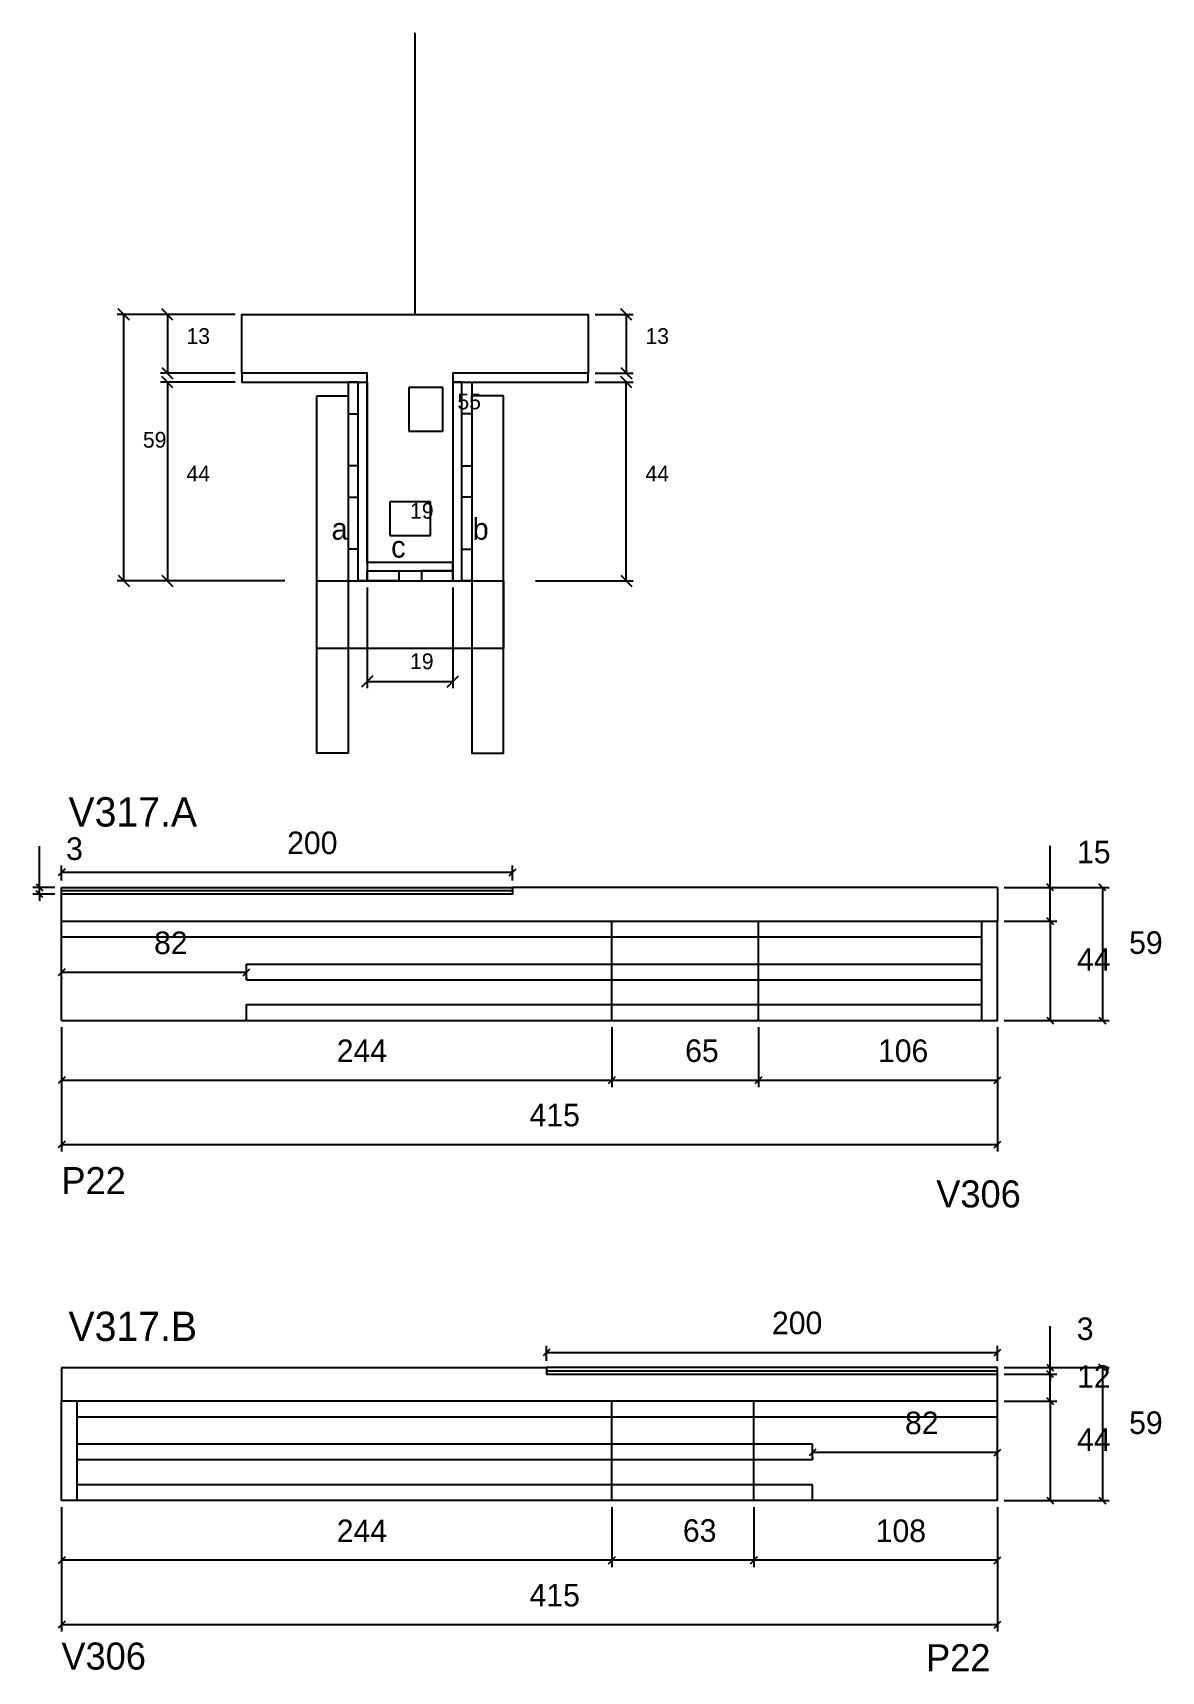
# Model space of a CAD drawing. Header units: metres. Extents: x 3564 to 4065, y 3002 to 3729.
import ezdxf

# ---------------------------------------------------------------- set-up
doc = ezdxf.new("R2010")
doc.units = ezdxf.units.M

msp = doc.modelspace()

# ---------------------------------------------------------------- linework, layer by layer
at = {"layer": 'CONCRETO', "color": 251}
msp.add_lwpolyline([(3657.2, 3577.52), (3657.2, 3603.52), (3810.8, 3603.52), (3810.8, 3577.52), (3750.8, 3577.52), (3750.8, 3493.52), (3712.8, 3493.52), (3712.8, 3577.52), (3657.2, 3577.52)], dxfattribs=at)
at = {"layer": 'COTA', "color": 4}
for p, q in [((3654.2, 3603.52), (3601.83, 3603.52)), ((3604.83, 3485.52), (3604.83, 3603.52)), ((3654.2, 3603.52), (3621.15, 3603.52)), ((3624.15, 3603.52), (3624.15, 3577.52)), ((3813.8, 3603.52), (3830.68, 3603.52)), ((3827.68, 3603.52), (3827.68, 3577.52)), ((3654.2, 3577.52), (3621.15, 3577.52)), ((3813.8, 3577.52), (3830.68, 3577.52)), ((3654.2, 3573.52), (3621.15, 3573.52)), ((3624.15, 3573.52), (3624.15, 3485.52)), ((3813.8, 3573.52), (3830.68, 3573.52)), ((3827.68, 3485.52), (3827.68, 3573.52)), ((3676.2, 3485.52), (3601.83, 3485.52)), ((3676.2, 3485.52), (3621.15, 3485.52)), ((3712.8, 3482.52), (3712.8, 3437.79)), ((3750.8, 3482.52), (3750.8, 3437.79)), ((3787.4, 3485.52), (3830.68, 3485.52)), ((3712.8, 3440.79), (3750.8, 3440.79)), ((3567.48, 3349.52), (3567.48, 3367.85)), ((4015.66, 3349.52), (4015.66, 3367.89)), ((3577.28, 3352.52), (3577.28, 3359.17)), ((3777.28, 3352.52), (3777.28, 3359.17)), ((3777.28, 3356.17), (3577.28, 3356.17)), ((3574.28, 3349.52), (3564.48, 3349.52)), ((3574.28, 3346.52), (3564.48, 3346.52)), ((3567.48, 3346.52), (3567.48, 3349.52)), ((3567.48, 3346.52), (3567.48, 3343.52)), ((3995.28, 3349.52), (4041.79, 3349.52)), ((3995.28, 3349.52), (4018.66, 3349.52)), ((4015.66, 3334.52), (4015.66, 3349.52)), ((4038.79, 3349.52), (4038.79, 3290.52)), ((3995.28, 3334.52), (4018.66, 3334.52)), ((3995.28, 3334.52), (4018.66, 3334.52)), ((4015.66, 3334.52), (4015.66, 3290.52)), ((3577.28, 3311.84), (3659.28, 3311.84)), ((3577.28, 3309.52), (3577.28, 3308.84)), ((3659.28, 3309.52), (3659.28, 3308.84)), ((3577.28, 3287.52), (3577.28, 3232.44)), ((3577.28, 3287.52), (3577.28, 3260.98)), ((3821.28, 3287.52), (3821.28, 3260.98)), ((3821.28, 3287.52), (3821.28, 3260.98)), ((3886.28, 3287.52), (3886.28, 3260.98)), ((3886.28, 3287.52), (3886.28, 3260.98)), ((3992.28, 3287.52), (3992.28, 3232.44)), ((3992.28, 3287.52), (3992.28, 3260.98)), ((3995.28, 3290.52), (4041.79, 3290.52)), ((3995.28, 3290.52), (4018.66, 3290.52)), ((3577.28, 3263.98), (3821.28, 3263.98)), ((3821.28, 3263.98), (3886.28, 3263.98)), ((3886.28, 3263.98), (3992.28, 3263.98)), ((3577.28, 3235.44), (3992.28, 3235.44)), ((4015.66, 3136.61), (4015.66, 3154.94)), ((3792.28, 3139.61), (3792.28, 3146.26)), ((3792.28, 3143.26), (3992.28, 3143.26)), ((3992.28, 3139.61), (3992.28, 3146.26)), ((3995.28, 3136.61), (4041.79, 3136.61)), ((3995.28, 3136.61), (4018.66, 3136.61)), ((3995.28, 3133.61), (4018.66, 3133.61)), ((3995.28, 3133.61), (4018.66, 3133.61)), ((4015.66, 3133.61), (4015.66, 3136.61)), ((4015.66, 3121.61), (4015.66, 3133.61)), ((4015.66, 3133.61), (4015.66, 3130.61)), ((4038.79, 3136.61), (4038.79, 3077.61)), ((3995.28, 3121.61), (4018.66, 3121.61)), ((3995.28, 3121.61), (4018.66, 3121.61)), ((4015.66, 3121.61), (4015.66, 3077.61)), ((3992.28, 3098.93), (3910.28, 3098.93)), ((3910.28, 3096.61), (3910.28, 3095.93)), ((3992.28, 3096.61), (3992.28, 3095.93)), ((3577.28, 3074.61), (3577.28, 3019.53)), ((3577.28, 3074.61), (3577.28, 3048.07)), ((3821.28, 3074.61), (3821.28, 3048.07)), ((3821.28, 3074.61), (3821.28, 3048.07)), ((3884.28, 3074.61), (3884.28, 3048.07)), ((3884.28, 3074.61), (3884.28, 3048.07)), ((3992.28, 3074.61), (3992.28, 3019.53)), ((3992.28, 3074.61), (3992.28, 3048.07)), ((3995.28, 3077.61), (4041.79, 3077.61)), ((3995.28, 3077.61), (4018.66, 3077.61)), ((3821.28, 3051.07), (3577.28, 3051.07)), ((3884.28, 3051.07), (3821.28, 3051.07)), ((3992.28, 3051.07), (3884.28, 3051.07)), ((3992.28, 3022.53), (3577.28, 3022.53))]:
    msp.add_line(p, q, dxfattribs=at)
at = {"layer": 'COTA'}
for p, q in [((3578.78, 3357.67), (3575.78, 3354.67)), ((3775.78, 3354.67), (3778.78, 3357.67)), ((3565.98, 3351.02), (3568.98, 3348.02)), ((4017.16, 3348.02), (4014.16, 3351.02)), ((4040.29, 3348.02), (4037.29, 3351.02)), ((3568.98, 3345.02), (3565.98, 3348.02)), ((4017.16, 3333.02), (4014.16, 3336.02)), ((4014.16, 3336.02), (4017.16, 3333.02)), ((3578.78, 3313.34), (3575.78, 3310.34)), ((3657.78, 3310.34), (3660.78, 3313.34)), ((4014.16, 3292.02), (4017.16, 3289.02)), ((4037.29, 3292.02), (4040.29, 3289.02)), ((3578.78, 3265.48), (3575.78, 3262.48)), ((3822.78, 3265.48), (3819.78, 3262.48)), ((3819.78, 3262.48), (3822.78, 3265.48)), ((3884.78, 3262.48), (3887.78, 3265.48)), ((3887.78, 3265.48), (3884.78, 3262.48)), ((3990.78, 3262.48), (3993.78, 3265.48)), ((3578.78, 3236.94), (3575.78, 3233.94)), ((3990.78, 3233.94), (3993.78, 3236.94)), ((3793.78, 3144.76), (3790.78, 3141.76)), ((3990.78, 3141.76), (3993.78, 3144.76)), ((4014.16, 3138.11), (4017.16, 3135.11)), ((4017.16, 3132.11), (4014.16, 3135.11)), ((4017.16, 3132.11), (4014.16, 3135.11)), ((4040.29, 3135.11), (4037.29, 3138.11)), ((4017.16, 3120.11), (4014.16, 3123.11)), ((4014.16, 3123.11), (4017.16, 3120.11)), ((3911.78, 3100.43), (3908.78, 3097.43)), ((3990.78, 3097.43), (3993.78, 3100.43)), ((4014.16, 3079.11), (4017.16, 3076.11)), ((4037.29, 3079.11), (4040.29, 3076.11)), ((3578.78, 3052.57), (3575.78, 3049.57)), ((3822.78, 3052.57), (3819.78, 3049.57)), ((3819.78, 3049.57), (3822.78, 3052.57)), ((3882.78, 3049.57), (3885.78, 3052.57)), ((3885.78, 3052.57), (3882.78, 3049.57)), ((3990.78, 3049.57), (3993.78, 3052.57)), ((3578.78, 3024.03), (3575.78, 3021.03)), ((3990.78, 3021.03), (3993.78, 3024.03))]:
    msp.add_line(p, q, dxfattribs=at)
at = {"layer": 'COTA', "color": 241}
for p, q in [((3577.28, 3334.52), (3577.28, 3346.52)), ((3992.28, 3349.52), (3777.28, 3349.52)), ((3992.28, 3349.52), (3992.28, 3334.52)), ((3577.28, 3136.61), (3792.28, 3136.61)), ((3577.28, 3136.61), (3577.28, 3121.61)), ((3992.28, 3121.61), (3992.28, 3133.61))]:
    msp.add_line(p, q, dxfattribs=at)
at = {"layer": 'COTA'}
for points in [[(3607.33, 3601.02), (3602.33, 3606.02)], [(3626.65, 3601.02), (3621.65, 3606.02)], [(3830.18, 3601.02), (3825.18, 3606.02)], [(3621.65, 3580.02), (3626.65, 3575.02)], [(3626.65, 3571.02), (3621.65, 3576.02)], [(3825.18, 3580.02), (3830.18, 3575.02)], [(3830.18, 3571.02), (3825.18, 3576.02)], [(3602.33, 3488.02), (3607.33, 3483.02)], [(3621.65, 3488.02), (3626.65, 3483.02)], [(3825.18, 3488.02), (3830.18, 3483.02)], [(3715.3, 3443.29), (3710.3, 3438.29)], [(3748.3, 3438.29), (3753.3, 3443.29)]]:
    msp.add_lwpolyline(points, dxfattribs=at)
at = {"layer": 'Cota Seção (2x)', "color": 180}
for p, q in [((3731.3, 3571.19), (3731.3, 3551.85)), ((3746.3, 3571.19), (3731.3, 3571.19)), ((3746.3, 3551.85), (3746.3, 3571.19)), ((3731.3, 3551.85), (3746.3, 3551.85)), ((3722.8, 3520.52), (3722.8, 3505.52)), ((3740.8, 3520.52), (3722.8, 3520.52)), ((3740.8, 3505.52), (3740.8, 3520.52)), ((3722.8, 3505.52), (3740.8, 3505.52))]:
    msp.add_line(p, q, dxfattribs=at)
at = {"layer": 'Madeira', "color": 126}
for points in [[(3704.4, 3559.52), (3708.8, 3559.52), (3708.8, 3573.52), (3704.4, 3573.52), (3704.4, 3559.52)], [(3759.2, 3559.52), (3754.8, 3559.52), (3754.8, 3573.52), (3759.2, 3573.52), (3759.2, 3559.52)], [(3704.4, 3522.52), (3708.8, 3522.52), (3708.8, 3536.52), (3704.4, 3536.52), (3704.4, 3522.52)], [(3759.2, 3522.52), (3754.8, 3522.52), (3754.8, 3536.52), (3759.2, 3536.52), (3759.2, 3522.52)], [(3704.4, 3485.52), (3708.8, 3485.52), (3708.8, 3499.52), (3704.4, 3499.52), (3704.4, 3485.52)], [(3759.2, 3485.52), (3754.8, 3485.52), (3754.8, 3499.52), (3759.2, 3499.52), (3759.2, 3485.52)], [(3712.8, 3485.52), (3712.8, 3489.92), (3726.8, 3489.92), (3726.8, 3485.52), (3712.8, 3485.52)], [(3750.8, 3485.52), (3750.8, 3489.92), (3736.8, 3489.92), (3736.8, 3485.52), (3750.8, 3485.52)]]:
    msp.add_lwpolyline(points, dxfattribs=at)
at = {"layer": 'Painéis', "color": 200}
for p, q in [((3577.28, 3290.52), (3577.28, 3334.52)), ((3577.28, 3334.52), (3992.28, 3334.52)), ((3821.28, 3290.52), (3821.28, 3334.52)), ((3886.28, 3290.52), (3886.28, 3334.52)), ((3992.28, 3290.52), (3992.28, 3334.52)), ((3577.28, 3290.52), (3992.28, 3290.52)), ((3577.28, 3077.61), (3577.28, 3121.61)), ((3992.28, 3121.61), (3577.28, 3121.61)), ((3821.28, 3077.61), (3821.28, 3121.61)), ((3884.28, 3077.61), (3884.28, 3121.61)), ((3992.28, 3077.61), (3992.28, 3121.61)), ((3992.28, 3077.61), (3577.28, 3077.61))]:
    msp.add_line(p, q, dxfattribs=at)
for points in [[(3712.8, 3573.52), (3712.8, 3577.52), (3657.2, 3577.52), (3657.2, 3573.52), (3712.8, 3573.52)], [(3810.8, 3573.52), (3810.8, 3577.52), (3750.8, 3577.52), (3750.8, 3573.52), (3810.8, 3573.52)], [(3708.8, 3573.52), (3712.8, 3573.52), (3712.8, 3485.52), (3708.8, 3485.52), (3708.8, 3573.52)], [(3754.8, 3573.52), (3750.8, 3573.52), (3750.8, 3485.52), (3754.8, 3485.52), (3754.8, 3573.52)], [(3750.8, 3489.92), (3750.8, 3493.52), (3712.8, 3493.52), (3712.8, 3489.92), (3750.8, 3489.92)], [(3577.28, 3349.52), (3777.28, 3349.52), (3777.28, 3346.52), (3577.28, 3346.52), (3577.28, 3349.52)], [(3992.28, 3136.61), (3792.28, 3136.61), (3792.28, 3133.61), (3992.28, 3133.61), (3992.28, 3136.61)]]:
    msp.add_lwpolyline(points, dxfattribs=at)
at = {"layer": 'SARR_2.2x7', "color": 40}
for p, q in [((3985.33, 3290.52), (3985.33, 3334.52)), ((3577.28, 3327.52), (3821.28, 3327.52)), ((3821.28, 3327.52), (3886.28, 3327.52)), ((3886.28, 3327.52), (3985.33, 3327.52)), ((3659.28, 3308.52), (3659.28, 3315.52)), ((3659.28, 3315.52), (3821.28, 3315.52)), ((3821.28, 3315.52), (3886.28, 3315.52)), ((3886.28, 3315.52), (3985.33, 3315.52)), ((3659.28, 3308.52), (3821.28, 3308.52)), ((3821.28, 3308.52), (3886.28, 3308.52)), ((3886.28, 3308.52), (3985.33, 3308.52)), ((3659.28, 3290.52), (3659.28, 3297.52)), ((3659.28, 3297.52), (3821.28, 3297.52)), ((3821.28, 3297.52), (3886.28, 3297.52)), ((3886.28, 3297.52), (3985.33, 3297.52)), ((3584.23, 3077.61), (3584.23, 3121.61)), ((3821.28, 3114.61), (3584.23, 3114.61)), ((3884.28, 3114.61), (3821.28, 3114.61)), ((3992.28, 3114.61), (3884.28, 3114.61)), ((3821.28, 3102.61), (3584.23, 3102.61)), ((3821.28, 3095.61), (3584.23, 3095.61)), ((3884.28, 3102.61), (3821.28, 3102.61)), ((3884.28, 3095.61), (3821.28, 3095.61)), ((3910.28, 3102.61), (3884.28, 3102.61)), ((3910.28, 3095.61), (3884.28, 3095.61)), ((3910.28, 3095.61), (3910.28, 3102.61)), ((3821.28, 3084.61), (3584.23, 3084.61)), ((3884.28, 3084.61), (3821.28, 3084.61)), ((3910.28, 3084.61), (3884.28, 3084.61)), ((3910.28, 3077.61), (3910.28, 3084.61))]:
    msp.add_line(p, q, dxfattribs=at)
at = {"layer": 'SARR_3.5x7', "color": 81}
for points in [[(3690.4, 3567.52), (3704.4, 3567.52), (3704.4, 3409.04), (3690.4, 3409.04), (3690.4, 3567.52)], [(3773.2, 3567.52), (3759.2, 3567.52), (3759.2, 3409.04), (3773.2, 3409.04), (3773.2, 3567.52)], [(3690.4, 3485.52), (3773.2, 3485.52), (3773.2, 3455.46), (3690.4, 3455.46), (3690.4, 3485.52)]]:
    msp.add_lwpolyline(points, dxfattribs=at)
at = {"layer": 'SARR_EDITAR', "color": 141}
for p, q in [((3777.28, 3348.02), (3577.28, 3348.02)), ((3792.28, 3135.11), (3992.28, 3135.11))]:
    msp.add_line(p, q, dxfattribs=at)
at = {"layer": 'Texto Seção', "color": 252}
msp.add_line((3734, 3603.52), (3734, 3728.52), dxfattribs=at)

# ---------------------------------------------------------------- texts
at = {"layer": '5', "color": 5}
for s, p in [('P22', (3577.18, 3213.47)), ('V306', (3965.14, 3207.57)), ('V306', (3577.18, 3002.61)), ('P22', (3960.61, 3001.88))]:
    msp.add_text(s, height=12, dxfattribs=at).set_placement(p)
at = {"layer": 'COTA', "color": 1}
for s, p in [('13', (3632.65, 3590.52)), ('13', (3836.18, 3590.52)), ('59', (3613.33, 3544.52)), ('44', (3632.65, 3529.52)), ('44', (3836.18, 3529.52)), ('19', (3731.8, 3446.29))]:
    msp.add_text(s, height=7, dxfattribs=at).set_placement(p)
at = {"layer": 'COTA', "color": 240}
for s, p in [('3', (3579.26, 3361.68)), ('200', (3677.28, 3364.27)), ('15', (4027.55, 3360.2)), ('82', (3618.28, 3319.94)), ('59', (4050.65, 3320.02)), ('44', (4027.58, 3312.52)), ('244', (3699.28, 3272.05)), ('65', (3853.78, 3272.09)), ('106', (3939.28, 3272.08)), ('415', (3784.78, 3243.55)), ('200', (3892.28, 3151.36)), ('3', (4027.44, 3148.77)), ('12', (4027.6, 3127.61)), ('82', (3951.28, 3107.03)), ('59', (4050.65, 3107.11)), ('44', (4027.58, 3099.61)), ('244', (3699.28, 3059.14)), ('63', (3852.78, 3059.28)), ('108', (3938.28, 3059.19)), ('415', (3784.78, 3030.64))]:
    msp.add_text(s, height=10, dxfattribs=at).set_placement(p)
at = {"layer": 'Cota Seção (2x)', "color": 1}
for s, p in [('55', (3752.8, 3561.52)), ('19', (3731.8, 3513.02))]:
    msp.add_text(s, height=7, dxfattribs=at).set_placement(p)
at = {"layer": 'detalhes', "color": 4}
for s, p in [('a', (3696.97, 3503.72)), ('b', (3759.52, 3503.71)), ('c', (3723.4, 3495.76))]:
    msp.add_text(s, height=9.6, dxfattribs=at).set_placement(p)
at = {"layer": 'Texto Seção', "color": 7}
for s, p in [('V317.A', (3580.31, 3376.5)), ('V317.B', (3580.31, 3148.34))]:
    msp.add_text(s, height=13, dxfattribs=at).set_placement(p)

doc.saveas('drawing.dxf')
